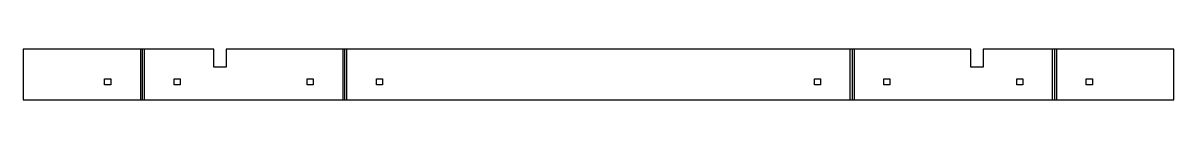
# Model space of a CAD drawing. Header units: millimetres. Extents: x 0 to 952, y 0 to 42.
import ezdxf

# ---------------------------------------------------------------- set-up
doc = ezdxf.new("R2010")
doc.units = ezdxf.units.MM

msp = doc.modelspace()

# ---------------------------------------------------------------- linework, layer by layer
at = {"layer": 'BEND'}
for p, q in [((98.7, 0), (98.7, 42)), ((266.09, 0), (266.09, 42)), ((685.48, 42), (685.48, 0)), ((852.88, 42), (852.88, 0))]:
    msp.add_line(p, q, dxfattribs=at)
at = {"layer": 'BEND_EXTENT'}
for p, q in [((97, 42), (97, 0)), ((100.39, 0), (100.39, 42)), ((264.39, 42), (264.39, 0)), ((267.79, 0), (267.79, 42)), ((683.79, 0), (683.79, 42)), ((687.18, 42), (687.18, 0)), ((851.18, 0), (851.18, 42)), ((854.57, 42), (854.57, 0))]:
    msp.add_line(p, q, dxfattribs=at)
at = {"layer": 'INTERIOR_PROFILES'}
for points in [[(67.5, 17.5), (72.5, 17.5), (72.5, 12.5), (67.5, 12.5)], [(129.89, 17.5), (129.89, 12.5), (124.89, 12.5), (124.89, 17.5)], [(239.89, 17.5), (239.89, 12.5), (234.89, 12.5), (234.89, 17.5)], [(292.29, 17.5), (297.29, 17.5), (297.29, 12.5), (292.29, 12.5)], [(659.29, 17.5), (659.29, 12.5), (654.29, 12.5), (654.29, 17.5)], [(711.68, 12.5), (711.68, 17.5), (716.68, 17.5), (716.68, 12.5)], [(826.68, 17.5), (826.68, 12.5), (821.68, 12.5), (821.68, 17.5)], [(879.07, 12.5), (879.07, 17.5), (884.07, 17.5), (884.07, 12.5)]]:
    msp.add_lwpolyline(points, close=True, dxfattribs=at)
at = {"layer": 'OUTER_PROFILES'}
msp.add_lwpolyline([(167.89, 42), (167.89, 27), (157.89, 27), (157.89, 42), (0, 42), (0, 0), (951.57, 0), (951.57, 42), (793.68, 42), (793.68, 27), (783.68, 27), (783.68, 42)], close=True, dxfattribs=at)

doc.saveas('drawing.dxf')
